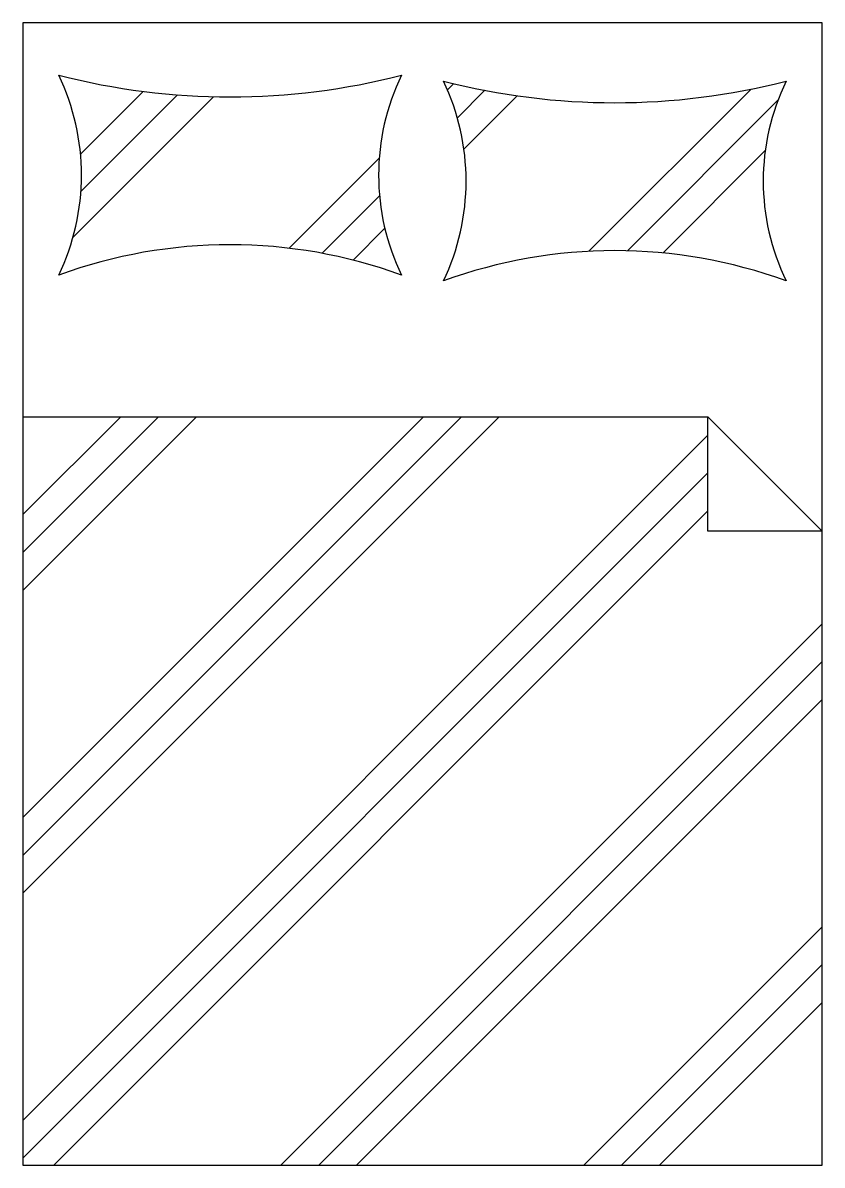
# Model space of a CAD drawing. Extents: x 237.87 to 239.27, y 108.77 to 110.77.
import ezdxf

# ---------------------------------------------------------------- set-up
doc = ezdxf.new("R2010")
doc.units = 0
doc.header["$MEASUREMENT"] = 0
doc.layers.get('0').update_dxf_attribs({"linetype": 'CONTINUOUS'})
doc.layers.add('01', color=1, linetype='CONTINUOUS')

# ---------------------------------------------------------------- blocks, each defined once
blk = doc.blocks.new('TRAVESSE')
at = {"color": 1}
blk.add_lwpolyline([(-0.3, -0.3121, 0.225653), (-0.3, 0.0379, 0.126468), (0.3, 0.0379, 0.229183), (0.3, -0.3121, 0.177215), (-0.3, -0.3121, -1.753133)], format="xyb", dxfattribs=at)
blk = doc.blocks.new('*X2')
at = {"color": 0}
for p, q in [((3.451, 4.1139), (3.4619, 4.1248)), ((2.7951, 3.8557), (3.0413, 4.1019)), ((2.8082, 4.0014), (2.918, 4.1112)), ((2.8088, 3.9358), (2.9782, 4.1051)), ((3.4682, 4.0648), (3.5164, 4.113)), ((3.4797, 4.01), (3.5732, 4.1035)), ((3.6987, 3.8313), (3.9826, 4.1152)), ((3.7659, 3.8322), (4.0298, 4.0961)), ((3.8284, 3.8284), (4.0075, 4.0075)), ((3.1736, 3.8365), (3.3314, 3.9943)), ((3.2311, 3.8277), (3.3319, 3.9285)), ((3.2854, 3.8158), (3.3412, 3.8715))]:
    blk.add_line(p, q, dxfattribs=at)
blk = doc.blocks.new('*X1')
at = {"color": 0}
for p, q in [((2.7071, 2.7071), (3.5414, 3.5414)), ((2.7071, 3.2375), (3.0111, 3.5414)), ((2.7071, 2.7734), (3.4752, 3.5414)), ((2.7071, 3.3038), (2.9448, 3.5414)), ((2.7071, 2.8397), (3.4089, 3.5414)), ((2.7071, 3.3701), (2.8785, 3.5414)), ((2.7071, 2.3094), (3.9071, 3.5094)), ((2.7071, 2.2431), (3.9071, 3.4431)), ((2.7615, 2.2312), (3.9071, 3.3768)), ((3.1592, 2.2312), (4.1071, 3.1791)), ((3.2255, 2.2312), (4.1071, 3.1128)), ((3.2918, 2.2312), (4.1071, 3.0465)), ((3.6896, 2.2312), (4.1071, 2.6487)), ((3.7559, 2.2312), (4.1071, 2.5824)), ((3.8222, 2.2312), (4.1071, 2.5161))]:
    blk.add_line(p, q, dxfattribs=at)

msp = doc.modelspace()

# ---------------------------------------------------------------- linework, layer by layer
at = {"layer": '01'}
msp.add_lwpolyline([(237.8655, 108.7661), (239.2655, 108.7661), (239.2655, 110.7661), (237.8655, 110.7661)], close=True, dxfattribs=at)
msp.add_lwpolyline([(237.8655, 110.0763), (239.0655, 110.0763), (239.2655, 109.8763), (239.0655, 109.8763), (239.0655, 110.0763)], dxfattribs=at)

# ---------------------------------------------------------------- block references
for name, p in [('TRAVESSE', (238.2287, 110.6365)), ('TRAVESSE', (238.9024, 110.6262)), ('*X2', (235.1584, 106.5349)), ('*X1', (235.1584, 106.5349))]:
    msp.add_blockref(name, p, dxfattribs=at)

doc.saveas('drawing.dxf')
